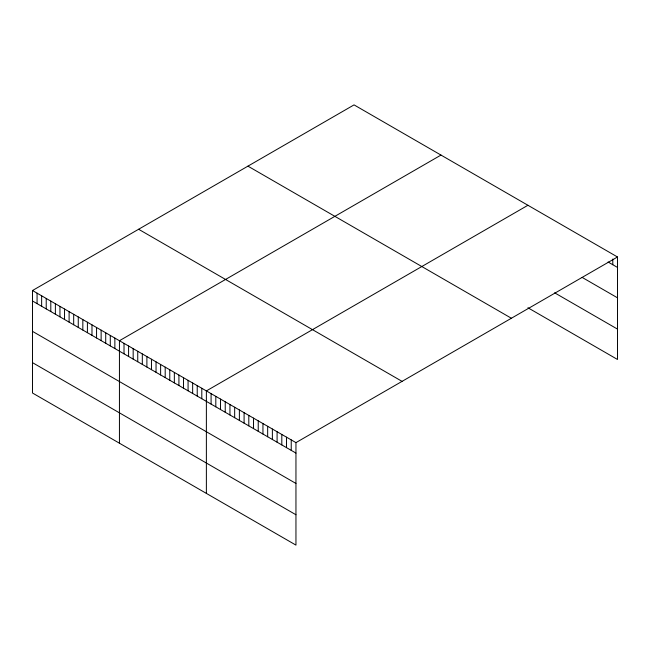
<?xml version="1.0" encoding="UTF-8"?>
<svg xmlns="http://www.w3.org/2000/svg" width="650" height="650" viewBox="0 0 650 650"><rect width="100%" height="100%" fill="white"/><g stroke="black" fill="none" stroke-linecap="round" stroke-linejoin="round"><path stroke-width="0.97" d="M32.5 290.526L295.953 442.626L295.953 545.114L32.5 393.014L32.5 290.526L354.047 104.886L617.5 256.986L617.5 359.474L527.93 307.759M440.993 155.074L119.438 340.722L119.438 443.211M527.93 205.27L206.375 390.91L206.375 493.407M295.953 442.626L617.5 256.986M608.075 261.999L617.5 267.442M582.14 277.404L617.5 297.814M554.645 292.817L617.5 329.103M247.943 166.148L511.387 318.248M138.612 229.263L402.058 381.363M32.5 300.991L295.953 453.091M32.5 331.362L295.953 483.462M32.5 362.651L295.953 514.751M612.788 259.017L612.788 264.721M291.233 439.904L291.233 450.369M286.52 437.182L286.52 447.647M281.808 434.46L281.808 444.925M277.095 431.738L277.095 442.203M272.374 429.016L272.374 439.481M267.662 426.294L267.662 436.759M262.949 423.573L262.949 434.038M258.237 420.851L258.237 431.316M253.524 418.129L253.524 428.594M248.804 415.407L248.804 425.872M244.091 412.685L244.091 423.15M239.379 409.963L239.379 420.428M234.666 407.241L234.666 417.706M229.946 404.519L229.946 414.984M225.233 401.798L225.233 412.262M220.521 399.076L220.521 409.541M215.808 396.354L215.808 406.819M211.088 393.632L211.088 404.097M201.801 388.269L201.801 398.734M197.226 385.629L197.226 396.094M192.652 382.988L192.652 393.453M188.077 380.348L188.077 390.812M183.495 377.707L183.495 388.172M178.921 375.066L178.921 385.523M174.346 372.426L174.346 382.882M169.772 369.777L169.772 380.242M165.197 367.136L165.197 377.601M160.623 364.496L160.623 374.961M156.041 361.855L156.041 372.32M151.466 359.214L151.466 369.679M146.892 356.574L146.892 367.031M142.317 353.933L142.317 364.39M137.743 351.284L137.743 361.749M133.169 348.644L133.169 359.109M128.586 346.003L128.586 356.468M124.012 343.363L124.012 353.827M114.863 338.081L114.863 348.538M110.289 335.441L110.289 345.898M105.714 332.792L105.714 343.257M101.132 330.151L101.132 340.616M96.558 327.511L96.558 337.976M91.983 324.87L91.983 335.335M87.409 322.229L87.409 332.694M82.834 319.589L82.834 330.046M78.26 316.948L78.26 327.405M73.678 314.299L73.678 324.764M69.103 311.659L69.103 322.124M64.529 309.018L64.529 319.483M59.954 306.377L59.954 316.842M55.38 303.737L55.38 314.202M50.806 301.096L50.806 311.553M46.223 298.456L46.223 308.912M41.649 295.807L41.649 306.272M37.074 293.166L37.074 303.631"/></g></svg>
